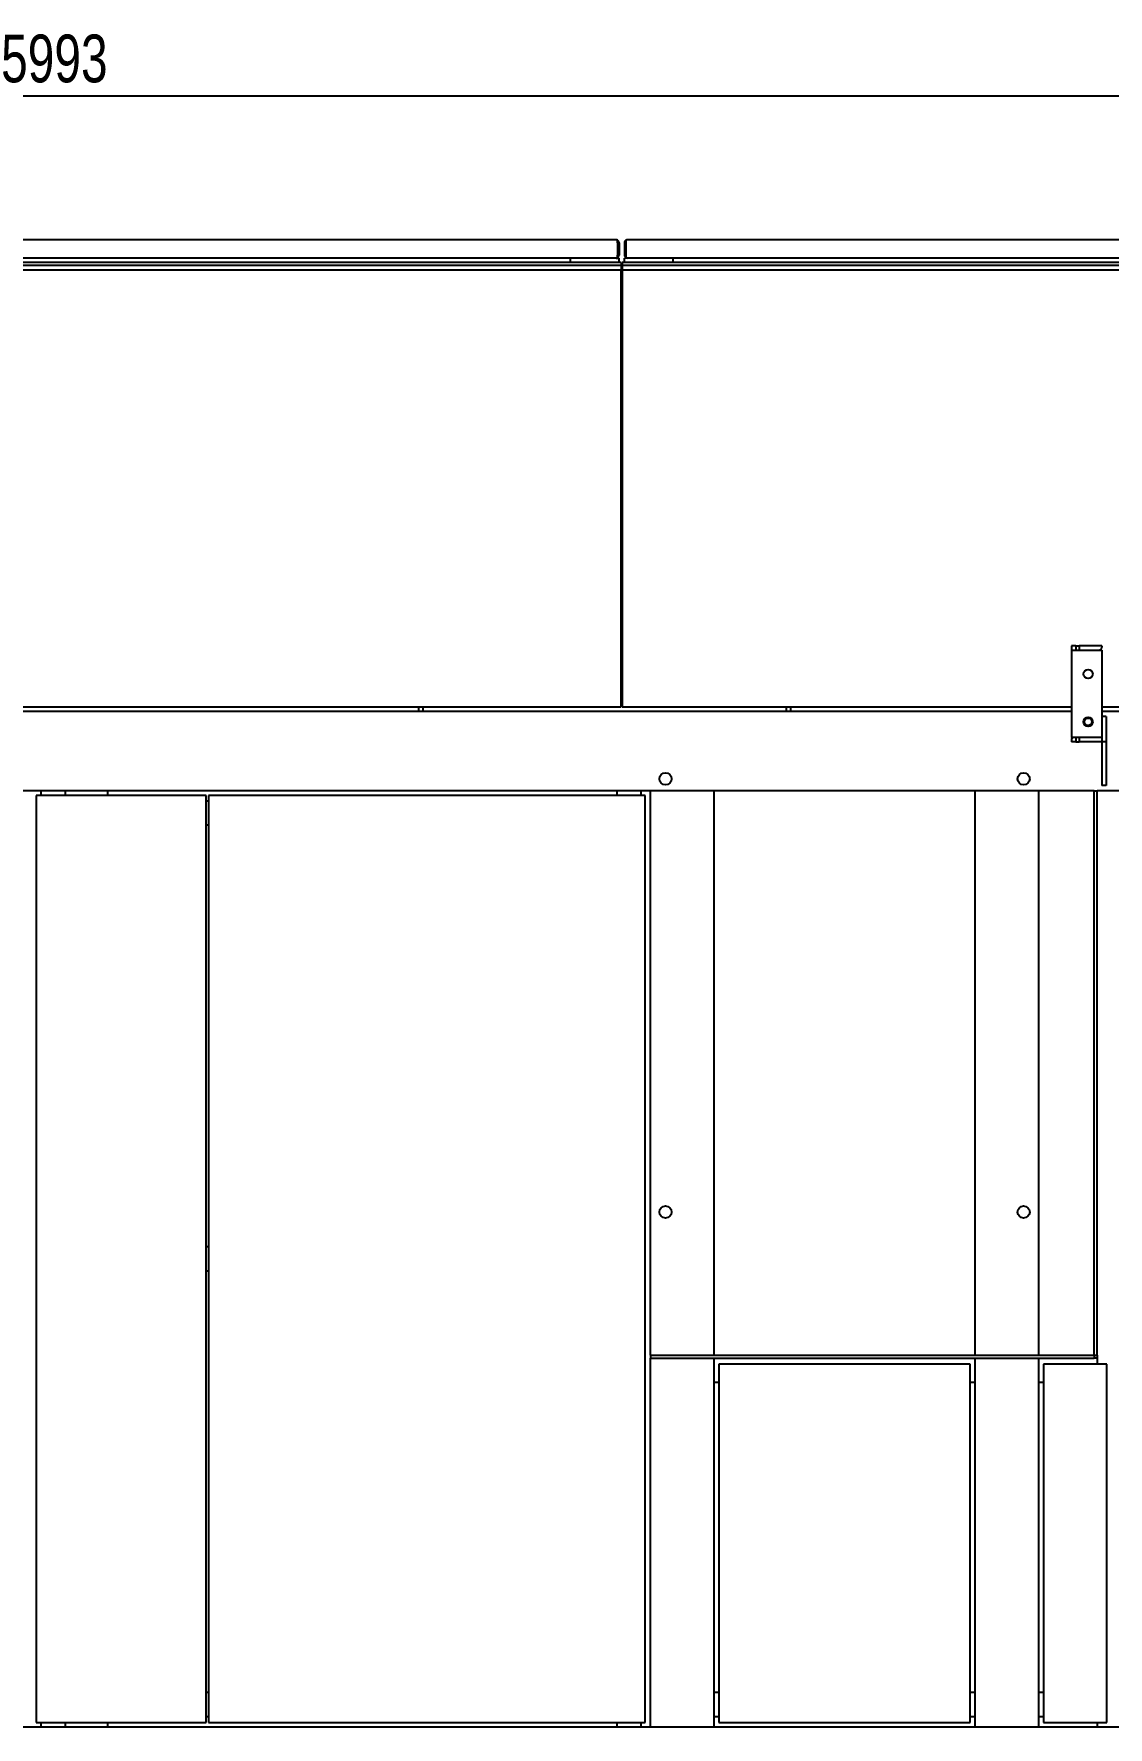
# Model space of a CAD drawing. Header units: millimetres. Extents: x 1293 to 41893, y 1011 to 26911.
# Drawn here: x 14994 to 17244, y 14822 to 18367 of the extents above; entities that cross this region are included whole.
import ezdxf

# ---------------------------------------------------------------- set-up
doc = ezdxf.new("R2010")
doc.units = ezdxf.units.MM
doc.header["$LTSCALE"] = 50
doc.layers.add('CAPA_1', color=7, linetype='Continuous')
doc.layers.add('PASILLOS', color=2, linetype='Continuous')
doc.styles.add('SLDTEXTSTYLE0', font='TXT', dxfattribs={"width": 0.75})
doc.dimstyles.new('SLDDIMSTYLE0', dxfattribs={"dimtxt": 100, "dimasz": 100, "dimexe": 0, "dimexo": 0.0625, "dimgap": 25, "dimtad": 2, "dimdec": 0, "dimrnd": 1e-09, "dimzin": 12, "dimdsep": 46, "dimtxsty": 'SLDTEXTSTYLE0', "dimsah": 1, "dimcen": 0.09, "dimadec": 0, "dimazin": 3, "dimtfac": 1, "dimtdec": 0, "dimtofl": 0, "dimtmove": 0, "dimatfit": 3, "dimfxl": 1, "dimfrac": 2, "dimtolj": 1, "dimtzin": 12, "dimarcsym": 0})

# ---------------------------------------------------------------- blocks, each defined once
blk = doc.blocks.new('_D_17')
at = {"layer": 'CAPA_1', "transparency": 16777216}
for p, q in [((12076.7, 17937.9), (12076.7, 18286.9)), ((18069.9, 17937.9), (18069.9, 18286.9)), ((18069.9, 18236.9), (12076.7, 18236.9))]:
    blk.add_line(p, q, dxfattribs=at)
for points in [[(12076.7, 18236.9), (12176.7, 18221.5), (12176.7, 18252.3)], [(18069.9, 18236.9), (17969.9, 18252.3), (17969.9, 18221.5)]]:
    blk.add_solid(points, dxfattribs=at)
at = {"layer": 'CAPA_1', "transparency": 16777216, "insert": (14925.5, 18365.8), "char_height": 100, "attachment_point": 1, "style": 'SLDTEXTSTYLE0'}
blk.add_mtext('5993', dxfattribs=at)

msp = doc.modelspace()

# ---------------------------------------------------------------- linework, layer by layer
at = {"color": 7, "linetype": 'Continuous', "lineweight": 25}
for p, q in [((17166.9128232, 17086.440389), (17166.9128232, 17076.915389)), ((17176.4378232, 17086.440389), (17166.9128232, 17086.440389)), ((17176.4378232, 17086.440389), (17176.4378232, 17076.915389)), ((17176.4378232, 17086.440389), (17182.7878232, 17086.440389)), ((17182.7878232, 17086.440389), (17182.7878232, 17076.915389)), ((17230.4128232, 17086.440389), (17182.7878232, 17086.440389)), ((17230.4128232, 17086.440389), (17230.4128232, 17083.265389)), ((17166.9128232, 17076.915389), (17166.9128232, 16894.465389)), ((17166.9128232, 17076.915389), (17230.4128232, 17076.915389)), ((17230.4128232, 17076.915389), (17230.4128232, 16894.465389)), ((17166.9128232, 16948.440389), (13325.9128232, 16948.440389)), ((18015.9628232, 16948.440389), (17230.4128232, 16948.440389)), ((17239.9378232, 16938.440389), (17230.4128232, 16938.440389)), ((17239.9378232, 16938.440389), (17239.9378232, 16884.940389)), ((17230.4128232, 16894.465389), (17166.9128232, 16894.465389)), ((17166.9128232, 16888.115389), (17166.9128232, 16884.940389)), ((17176.4378232, 16884.940389), (17166.9128232, 16884.940389)), ((17176.4378232, 16894.465389), (17176.4378232, 16884.940389)), ((17176.4378232, 16884.940389), (17182.7878232, 16884.940389)), ((17182.7878232, 16894.465389), (17182.7878232, 16884.940389)), ((17230.4128232, 16884.940389), (17182.7878232, 16884.940389)), ((17230.4128232, 16894.465389), (17230.4128232, 16884.940389)), ((17239.9378232, 16884.940389), (17230.4128232, 16884.940389)), ((17230.4128232, 16884.940389), (17230.4128232, 16793.440389)), ((17239.9378232, 16884.940389), (17239.9378232, 16793.440389)), ((17214.7588232, 16782.832389), (13033.5088232, 16782.832389)), ((15355.1168232, 16772.832389), (14999.1168232, 16772.832389)), ((14999.1168232, 16772.832389), (14999.1168232, 14832.440389)), ((15008.7168232, 16782.832389), (15008.7168232, 16772.832389)), ((15059.5168232, 16782.832389), (15059.5168232, 16772.832389)), ((15148.3968232, 16782.832389), (15148.3968232, 16772.832389)), ((15355.1168232, 14832.440389), (15355.1168232, 16772.832389)), ((15360.1168232, 16772.832389), (15360.1168232, 14832.440389)), ((16274.5168232, 16772.832389), (15360.1168232, 16772.832389)), ((16214.7418232, 16782.832389), (16214.7418232, 16772.832389)), ((16265.5418232, 16782.832389), (16265.5418232, 16772.832389)), ((16274.5168232, 14832.440389), (16274.5168232, 16772.832389)), ((16285.1418232, 15601.190389), (16285.1418232, 16782.832389)), ((16418.4918232, 16782.832389), (16285.1418232, 16782.832389)), ((16418.4918232, 15601.190389), (16418.4918232, 16782.832389)), ((17098.4918232, 16782.832389), (16965.1418232, 16782.832389)), ((16965.1418232, 15601.190389), (16965.1418232, 16782.832389)), ((17098.4918232, 15601.190389), (17098.4918232, 16782.832389)), ((17214.7588232, 15601.190389), (17214.7588232, 16782.832389)), ((17214.7588232, 16782.832389), (17221.1088232, 16782.832389)), ((18015.9628232, 16782.832389), (17221.1088232, 16782.832389)), ((17221.1088232, 15601.190389), (17221.1088232, 16782.832389)), ((17239.9378232, 16793.440389), (17230.4128232, 16793.440389)), ((15360.1168232, 16761.232389), (15355.1168232, 16761.232389)), ((15360.1168232, 16710.432389), (15355.1168232, 16710.432389)), ((15360.1168232, 15828.036389), (15355.1168232, 15828.036389)), ((15360.1168232, 15777.236389), (15355.1168232, 15777.236389)), ((16285.1418232, 15601.190389), (16285.1418232, 15594.840389)), ((16285.1418232, 15601.190389), (17214.7588232, 15601.190389)), ((17214.7588232, 15601.190389), (17221.1088232, 15601.190389)), ((17214.7588232, 15601.190389), (17214.7588232, 15594.840389)), ((17221.1088232, 15601.190389), (17221.1088232, 15594.840389)), ((16285.1418232, 14822.440389), (16285.1418232, 15594.840389)), ((16285.1418232, 15594.840389), (17214.7588232, 15594.840389)), ((16418.4918232, 14822.440389), (16418.4918232, 15594.840389)), ((16955.1418232, 15582.440389), (16428.4918232, 15582.440389)), ((16428.4918232, 15582.440389), (16428.4918232, 14832.440389)), ((16955.1418232, 14832.440389), (16955.1418232, 15582.440389)), ((16965.1418232, 14822.440389), (16965.1418232, 15594.840389)), ((17098.4918232, 14822.440389), (17098.4918232, 15594.840389)), ((17108.4918232, 15582.440389), (17108.4918232, 14832.440389)), ((17241.1088232, 15582.440389), (17108.4918232, 15582.440389)), ((17221.1088232, 15594.840389), (17214.7588232, 15594.840389)), ((17221.1088232, 15594.840389), (17221.1088232, 15585.696389)), ((17221.1088232, 15585.696389), (17221.1088232, 15582.440389)), ((17241.1088232, 14832.440389), (17241.1088232, 15582.440389)), ((16428.4918232, 15544.040389), (16418.4918232, 15544.040389)), ((16965.1418232, 15544.040389), (16955.1418232, 15544.040389)), ((17108.4918232, 15544.040389), (17098.4918232, 15544.040389)), ((15360.1168232, 14894.840389), (15355.1168232, 14894.840389)), ((16428.4918232, 14894.840389), (16418.4918232, 14894.840389)), ((16965.1418232, 14894.840389), (16955.1418232, 14894.840389)), ((17108.4918232, 14894.840389), (17098.4918232, 14894.840389)), ((18015.9628232, 14822.440389), (13033.5088232, 14822.440389)), ((14999.1168232, 14832.440389), (15355.1168232, 14832.440389)), ((15008.7168232, 14832.440389), (15008.7168232, 14822.440389)), ((15059.5168232, 14832.440389), (15059.5168232, 14822.440389)), ((15148.3968232, 14832.440389), (15148.3968232, 14822.440389)), ((15360.1168232, 14844.040389), (15355.1168232, 14844.040389)), ((15360.1168232, 14832.440389), (16274.5168232, 14832.440389)), ((16214.7418232, 14832.440389), (16214.7418232, 14822.440389)), ((16265.5418232, 14832.440389), (16265.5418232, 14822.440389)), ((16418.4918232, 14822.440389), (16285.1418232, 14822.440389)), ((16428.4918232, 14844.040389), (16418.4918232, 14844.040389)), ((16428.4918232, 14832.440389), (16955.1418232, 14832.440389)), ((16965.1418232, 14844.040389), (16955.1418232, 14844.040389)), ((17098.4918232, 14822.440389), (16965.1418232, 14822.440389)), ((17108.4918232, 14844.040389), (17098.4918232, 14844.040389)), ((17108.4918232, 14832.440389), (17241.1088232, 14832.440389)), ((17221.1088232, 14832.440389), (17221.1088232, 14822.440389))]:
    msp.add_line(p, q, dxfattribs=at)
for centre, radius in [((17201.9128232, 17027.050389), 9.525), ((17201.9128232, 16927.050389), 9.525), ((17201.9128232, 16927.050389), 7.9375), ((16316.8168232, 16807.832389), 12.7), ((17066.8168232, 16807.832389), 12.7), ((16316.8168232, 15900.832389), 12.7), ((17066.8168232, 15900.832389), 12.7)]:
    msp.add_circle(centre, radius, dxfattribs=at)
for centre, start, end in [((17224.0628232, 17083.265389), 270, 0), ((17173.2628232, 16888.115389), 90, 180)]:
    msp.add_arc(centre, 6.35, start, end, dxfattribs=at)
at = {"layer": 'PASILLOS', "linetype": 'Continuous', "lineweight": 25}
for p, q in [((16213.4538232, 17936.065389), (12138.3388232, 17936.065389)), ((16216.5018232, 17929.969389), (16216.5018232, 17935.2486799)), ((16216.5018232, 17929.969389), (16216.5018232, 17904.061389)), ((16216.5018232, 17898.7820982), (16216.5018232, 17904.061389)), ((16219.5498232, 17929.969389), (16219.5498232, 17904.061389)), ((16231.0628232, 17929.969389), (16231.0628232, 17904.061389)), ((16234.1108232, 17935.2486799), (16234.1108232, 17929.969389)), ((16234.1108232, 17929.969389), (16234.1108232, 17904.061389)), ((16234.1108232, 17904.061389), (16234.1108232, 17898.7820982)), ((18008.2918232, 17936.065389), (16237.1588232, 17936.065389)), ((16224.3128232, 17882.090389), (12130.6628232, 17882.090389)), ((16224.3128232, 17888.440389), (12131.310974, 17888.440389)), ((16213.4538232, 17897.965389), (12138.3388232, 17897.965389)), ((16224.3128232, 17872.840389), (12143.8378232, 17872.840389)), ((16117.9498232, 17888.440389), (16117.9498232, 17897.965389)), ((16213.4538232, 17897.965389), (16219.5498232, 17897.965389)), ((16219.5498232, 17888.440389), (16219.5498232, 17897.965389)), ((16224.3128232, 17888.440389), (16224.3128232, 17882.090389)), ((16224.3128232, 17882.090389), (16224.3128232, 17878.915389)), ((16224.3128232, 17878.915389), (16224.3128232, 17872.840389)), ((16224.3128232, 16958.440389), (16224.3128232, 17872.840389)), ((18015.3196723, 17888.440389), (16226.3128232, 17888.440389)), ((16226.3128232, 17888.440389), (16226.3128232, 17882.090389)), ((18015.9628232, 17882.090389), (16226.3128232, 17882.090389)), ((16226.3128232, 17882.090389), (16226.3128232, 17878.915389)), ((16226.3128232, 17878.915389), (16226.3128232, 17872.840389)), ((16226.3128232, 17872.840389), (16226.3128232, 16958.440389)), ((18002.7878232, 17872.840389), (16226.3128232, 17872.840389)), ((16237.1588232, 17897.965389), (16231.0628232, 17897.965389)), ((16231.0628232, 17888.440389), (16231.0628232, 17897.965389)), ((18008.2918232, 17897.965389), (16237.1588232, 17897.965389)), ((16332.6628232, 17888.440389), (16332.6628232, 17897.965389)), ((13325.9128232, 16958.440389), (16224.3128232, 16958.440389)), ((15799.3128232, 16958.440389), (15799.3128232, 16948.440389)), ((15808.8378232, 16958.440389), (15808.8378232, 16948.440389)), ((16226.3128232, 16958.440389), (17166.9128232, 16958.440389)), ((16569.3128232, 16958.440389), (16569.3128232, 16948.440389)), ((16578.8378232, 16958.440389), (16578.8378232, 16948.440389)), ((17230.4128232, 16958.440389), (18002.7878232, 16958.440389))]:
    msp.add_line(p, q, dxfattribs=at)
for centre, start, end in [((16213.4538232, 17929.969389), 60, 90), ((16213.4538232, 17929.969389), 0, 60), ((16213.4538232, 17904.061389), 300, 0), ((16237.1588232, 17929.969389), 120, 180), ((16237.1588232, 17904.061389), 180, 240), ((16237.1588232, 17929.969389), 90, 120), ((16213.4538232, 17904.061389), 270, 300), ((16237.1588232, 17904.061389), 240, 270)]:
    msp.add_arc(centre, 6.096, start, end, dxfattribs=at)

# ---------------------------------------------------------------- dimensions: what is measured, and where the dimension line sits
at = {"layer": 'CAPA_1'}
dim = msp.add_linear_dim(base=(12076.6878232, 18236.865389), p1=(18069.9378232, 17874.419389), p2=(12076.6878232, 17874.419389), angle=0, dimstyle='SLDDIMSTYLE0', dxfattribs=at)
dim.commit()
dim.dimension.update_dxf_attribs({"geometry": '_D_17', "text_midpoint": (15073.3128232, 18236.865389), "dimtype": 160})

doc.saveas('drawing.dxf')
